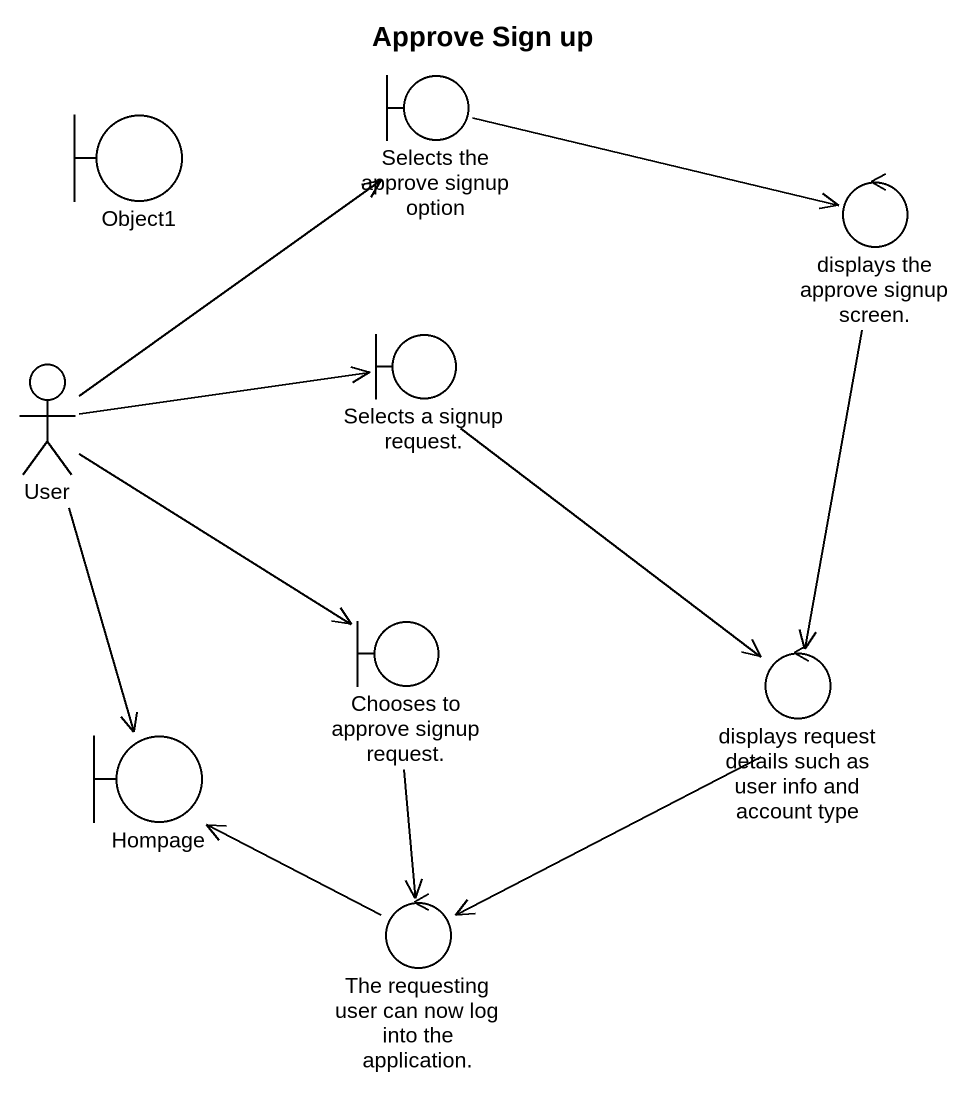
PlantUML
@startuml
title Approve Sign up
boundary "Selects the approve signup option" as Selects_the_approve_signup
boundary Object1
control "displays the approve signup screen." as displays_the_approve_signup
boundary "Selects a signup request." as Selects_a_signup_request
actor User
boundary "Chooses to approve signup request." as Chooses_to_approve_signup
control "displays request details such as user info and account type" as displays_request_details
boundary Hompage
control "The requesting user can now log into the application." as The_requesting_user_can_now
Selects_the_approve_signup -right-> displays_the_approve_signup
displays_the_approve_signup --> displays_request_details
Selects_a_signup_request --> displays_request_details
User -up-> Selects_the_approve_signup
User -right-> Selects_a_signup_request
User --> Chooses_to_approve_signup
User --> Hompage
Chooses_to_approve_signup --> The_requesting_user_can_now
displays_request_details --> The_requesting_user_can_now
The_requesting_user_can_now -up-> Hompage
@enduml
